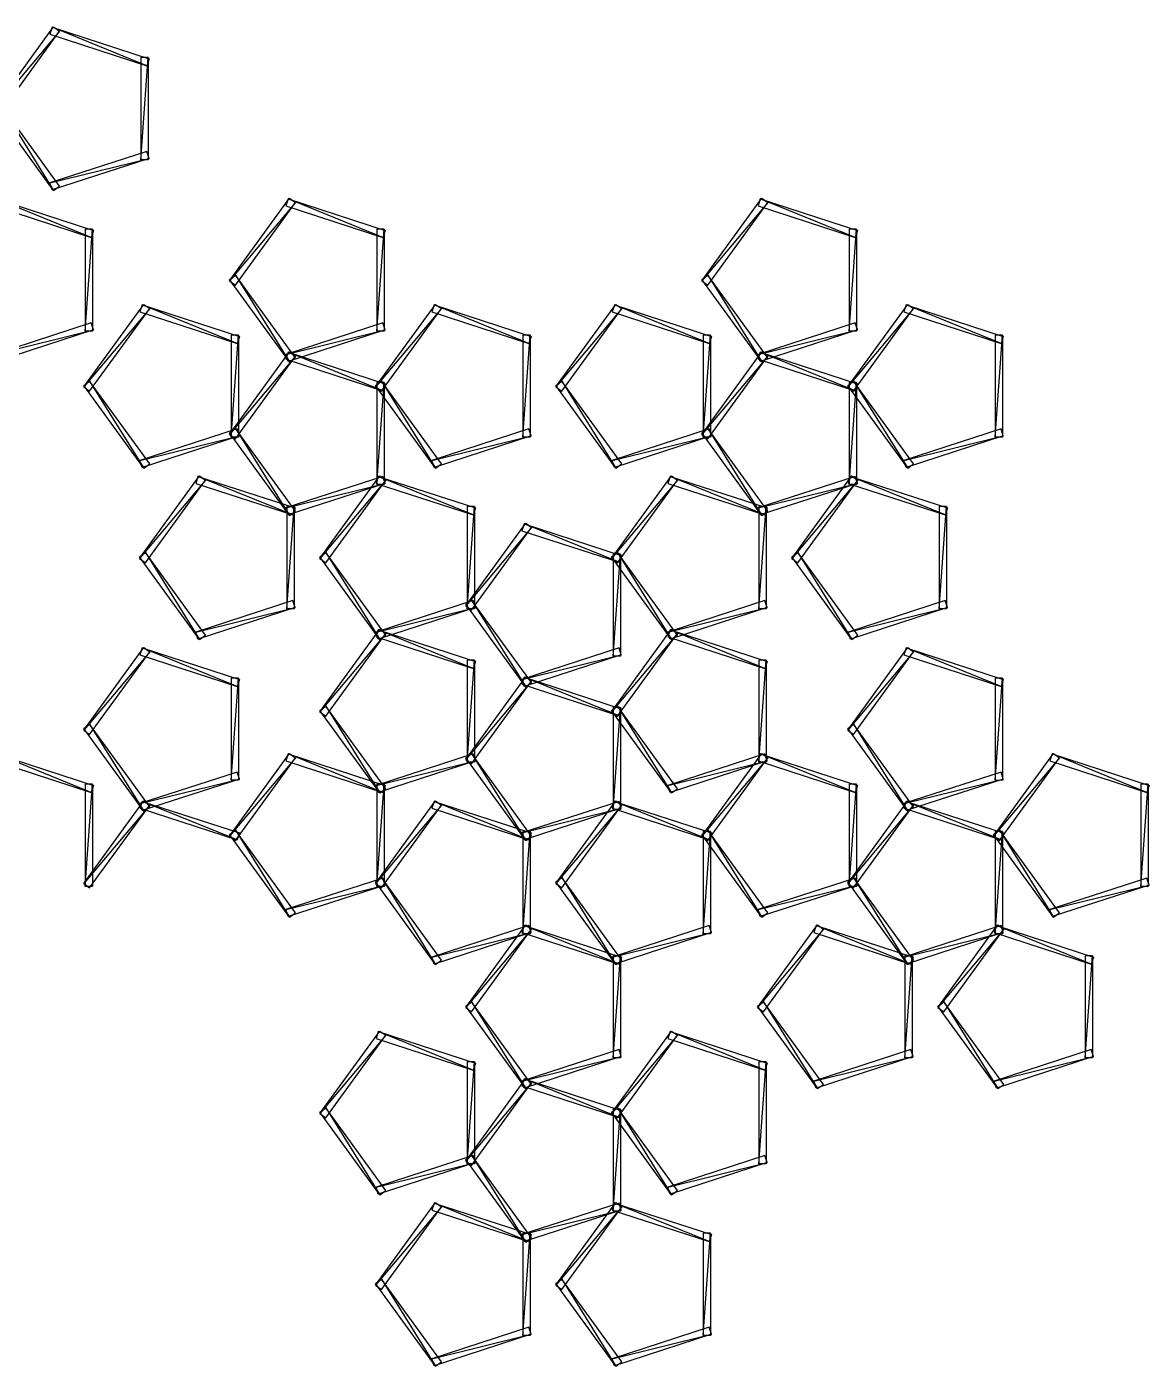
# Model space of a CAD drawing. Header units: metres. Extents: x 147 to 538, y 25 to 284.
# Drawn here: x 385 to 538.4, y 25.1 to 208.1 of the extents above; entities that cross this region are included whole.
import ezdxf

# ---------------------------------------------------------------- set-up
doc = ezdxf.new("R2010")
doc.units = ezdxf.units.M

msp = doc.modelspace()

# ---------------------------------------------------------------- linework, layer by layer
for points in [[(389.49194, 207.56021), (380.47745, 196.85411), (388.68292, 208.148), (388.683, 208.1481, 0.0001)], [(380.47745, 196.85411), (381.28647, 196.26633), (389.49194, 207.56021), (389.49203, 207.56032, 0.0001)], [(388.47253, 208.07962), (388.1635, 207.12857), (401.44028, 202.81468), (401.44037, 202.81479, 0.0001)], [(401.44028, 202.81468), (388.47253, 208.07962), (401.7493, 203.76575), (401.7494, 203.76585, 0.0001)], [(401.61926, 203.94472), (400.61926, 203.94472), (400.61926, 189.98471), (400.61935, 189.98482, 0.0001)], [(400.61926, 189.98471), (401.61926, 203.94472), (401.61926, 189.98471), (401.61935, 189.98482, 0.0001)], [(381.28647, 197.66312), (388.68292, 185.78145), (380.47745, 197.07533), (380.47754, 197.07544, 0.0001)], [(388.68292, 185.78145), (389.49194, 186.36923), (381.28647, 197.66312), (381.28656, 197.66322, 0.0001)], [(401.7493, 190.1637), (401.44028, 191.11475), (388.1635, 186.80087), (388.1636, 186.80098, 0.0001)], [(388.1635, 186.80087), (401.7493, 190.1637), (388.47253, 185.84981), (388.47263, 185.84991, 0.0001)], [(380.85483, 184.63475), (380.5458, 183.6837), (393.82257, 179.36981), (393.82266, 179.36992, 0.0001)], [(393.82257, 179.36981), (380.85483, 184.63475), (394.1316, 180.32088), (394.13168, 180.32098, 0.0001)], [(421.76108, 184.1153), (412.74658, 173.4092), (420.95206, 184.70308), (420.95215, 184.70319, 0.0001)], [(412.74658, 173.4092), (413.5556, 172.82141), (421.76108, 184.1153), (421.76117, 184.1154, 0.0001)], [(420.74167, 184.6347), (420.43265, 183.68365), (433.7094, 179.36977), (433.7095, 179.36987, 0.0001)], [(433.7094, 179.36977), (420.74167, 184.6347), (434.01843, 180.32083), (434.01852, 180.32094, 0.0001)], [(486.29935, 184.11526), (477.28485, 173.40916), (485.49033, 184.70305), (485.49042, 184.70316, 0.0001)], [(477.28485, 173.40916), (478.09387, 172.82138), (486.29935, 184.11526), (486.29944, 184.11537, 0.0001)], [(485.27994, 184.63467), (484.97092, 183.68362), (498.24768, 179.36974), (498.24777, 179.36984, 0.0001)], [(498.24768, 179.36974), (485.27994, 184.63467), (498.5567, 180.3208), (498.5568, 180.3209, 0.0001)], [(394.00156, 180.49985), (393.00156, 180.49985), (393.00156, 166.53984), (393.00165, 166.53995, 0.0001)], [(393.00156, 166.53984), (394.00156, 180.49985), (394.00156, 166.53984), (394.00165, 166.53995, 0.0001)], [(433.8884, 180.4998), (432.8884, 180.4998), (432.8884, 166.5398), (432.8885, 166.5399, 0.0001)], [(432.8884, 166.5398), (433.8884, 180.4998), (433.8884, 166.5398), (433.8885, 166.5399, 0.0001)], [(498.42667, 180.49977), (497.42667, 180.49977), (497.42667, 166.53976), (497.42676, 166.53987, 0.0001)], [(497.42667, 166.53976), (498.42667, 180.49977), (498.42667, 166.53976), (498.42676, 166.53987, 0.0001)], [(413.5556, 174.21822), (420.95206, 162.33655), (412.74658, 173.63043), (412.74667, 173.63054, 0.0001)], [(420.95206, 162.33655), (421.76108, 162.92433), (413.5556, 174.21822), (413.5557, 174.21832, 0.0001)], [(478.09387, 174.21819), (485.49033, 162.33652), (477.28485, 173.6304), (477.28494, 173.63051, 0.0001)], [(485.49033, 162.33652), (486.29935, 162.9243), (478.09387, 174.21819), (478.09396, 174.21829, 0.0001)], [(401.81766, 169.62558), (392.80316, 158.91948), (401.00864, 170.21336), (401.00873, 170.21347, 0.0001)], [(392.80316, 158.91948), (393.61218, 158.3317), (401.81766, 169.62558), (401.81775, 169.62569, 0.0001)], [(400.79825, 170.14499), (400.48923, 169.19394), (413.766, 164.88005), (413.76608, 164.88016, 0.0001)], [(413.766, 164.88005), (400.79825, 170.14499), (414.075, 165.83112), (414.0751, 165.83122, 0.0001)], [(441.7045, 169.62555), (432.69, 158.91945), (440.89548, 170.21333), (440.89557, 170.21344, 0.0001)], [(432.69, 158.91945), (433.49902, 158.33167), (441.7045, 169.62555), (441.7046, 169.62566, 0.0001)], [(440.6851, 170.14496), (440.37607, 169.19391), (453.65283, 164.88002), (453.65292, 164.88013, 0.0001)], [(453.65283, 164.88002), (440.6851, 170.14496), (453.96185, 165.83109), (453.96194, 165.83119, 0.0001)], [(466.35593, 169.62555), (457.34143, 158.91945), (465.5469, 170.21333), (465.547, 170.21344, 0.0001)], [(457.34143, 158.91945), (458.15045, 158.33167), (466.35593, 169.62555), (466.35602, 169.62566, 0.0001)], [(465.33652, 170.14496), (465.0275, 169.19391), (478.30426, 164.88002), (478.30435, 164.88013, 0.0001)], [(478.30426, 164.88002), (465.33652, 170.14496), (478.61328, 165.83109), (478.61337, 165.83119, 0.0001)], [(506.24277, 169.62552), (497.22827, 158.91942), (505.43375, 170.2133), (505.43384, 170.21341, 0.0001)], [(497.22827, 158.91942), (498.0373, 158.33163), (506.24277, 169.62552), (506.24286, 169.62563, 0.0001)], [(505.22336, 170.14493), (504.91434, 169.19388), (518.1911, 164.87999), (518.1912, 164.8801, 0.0001)], [(518.1911, 164.87999), (505.22336, 170.14493), (518.5001, 165.83105), (518.50024, 165.83116, 0.0001)], [(394.1316, 166.71883), (393.82257, 167.66988), (380.5458, 163.356), (380.5459, 163.35611, 0.0001)], [(380.5458, 163.356), (394.1316, 166.71883), (380.85483, 162.40494), (380.85492, 162.40504, 0.0001)], [(434.01843, 166.71878), (433.7094, 167.66983), (420.43265, 163.35596), (420.43274, 163.35606, 0.0001)], [(420.43265, 163.35596), (434.01843, 166.71878), (420.74167, 162.40489), (420.74176, 162.405, 0.0001)], [(498.5567, 166.71875), (498.24768, 167.6698), (484.97092, 163.35593), (484.971, 163.35603, 0.0001)], [(484.97092, 163.35593), (498.5567, 166.71875), (485.27994, 162.40486), (485.28003, 162.40497, 0.0001)], [(413.94498, 166.01009), (412.94498, 166.01009), (412.94498, 152.05008), (412.94507, 152.05019, 0.0001)], [(412.94498, 152.05008), (413.94498, 166.01009), (413.94498, 152.05008), (413.94507, 152.05019, 0.0001)], [(453.83182, 166.01006), (452.83182, 166.01006), (452.83182, 152.05005), (452.8319, 152.05016, 0.0001)], [(452.83182, 152.05005), (453.83182, 166.01006), (453.83182, 152.05005), (453.8319, 152.05016, 0.0001)], [(478.48325, 166.01006), (477.48325, 166.01006), (477.48325, 152.05005), (477.48334, 152.05016, 0.0001)], [(477.48325, 152.05005), (478.48325, 166.01006), (478.48325, 152.05005), (478.48334, 152.05016, 0.0001)], [(518.37006, 166.01003), (517.37006, 166.01003), (517.37006, 152.05002), (517.3702, 152.05013, 0.0001)], [(517.37006, 152.05002), (518.37006, 166.01003), (518.37006, 152.05002), (518.3702, 152.05013, 0.0001)], [(421.76108, 163.14557), (412.74658, 152.43947), (420.95206, 163.73335), (420.95215, 163.73346, 0.0001)], [(412.74658, 152.43947), (413.5556, 151.85168), (421.76108, 163.14557), (421.76117, 163.14568, 0.0001)], [(420.74167, 163.66496), (420.43265, 162.71391), (433.7094, 158.40002), (433.7095, 158.40013, 0.0001)], [(433.7094, 158.40002), (420.74167, 163.66496), (434.01843, 159.35109), (434.01852, 159.3512, 0.0001)], [(486.29935, 163.14554), (477.28485, 152.43944), (485.49033, 163.73332), (485.49042, 163.73343, 0.0001)], [(477.28485, 152.43944), (478.09387, 151.85165), (486.29935, 163.14554), (486.29944, 163.14565, 0.0001)], [(485.27994, 163.66493), (484.97092, 162.71388), (498.24768, 158.4), (498.24777, 158.4001, 0.0001)], [(498.24768, 158.4), (485.27994, 163.66493), (498.5567, 159.35106), (498.5568, 159.35117, 0.0001)], [(393.61218, 159.72849), (401.00864, 147.84682), (392.80316, 159.1407), (392.80325, 159.14081, 0.0001)], [(401.00864, 147.84682), (401.81766, 148.4346), (393.61218, 159.72849), (393.61227, 159.72859, 0.0001)], [(433.49902, 159.72845), (440.89548, 147.84679), (432.69, 159.14067), (432.6901, 159.14078, 0.0001)], [(433.8884, 159.53006), (432.8884, 159.53006), (432.8884, 145.57005), (432.8885, 145.57016, 0.0001)], [(432.8884, 145.57005), (433.8884, 159.53006), (433.8884, 145.57005), (433.8885, 145.57016, 0.0001)], [(440.89548, 147.84679), (441.7045, 148.43457), (433.49902, 159.72845), (433.4991, 159.72856, 0.0001)], [(458.15045, 159.72845), (465.5469, 147.84679), (457.34143, 159.14067), (457.34152, 159.14078, 0.0001)], [(465.5469, 147.84679), (466.35593, 148.43457), (458.15045, 159.72845), (458.15054, 159.72856, 0.0001)], [(498.03726, 159.72842), (505.43372, 147.84676), (497.22824, 159.14064), (497.22833, 159.14075, 0.0001)], [(498.42664, 159.53003), (497.42664, 159.53003), (497.42664, 145.57002), (497.42673, 145.57013, 0.0001)], [(497.42664, 145.57002), (498.42664, 159.53003), (498.42664, 145.57002), (498.42673, 145.57013, 0.0001)], [(505.43372, 147.84676), (506.24274, 148.43454), (498.03726, 159.72842), (498.03735, 159.72853, 0.0001)], [(414.075, 152.22906), (413.766, 153.18011), (400.48923, 148.86624), (400.48932, 148.86635, 0.0001)], [(400.48923, 148.86624), (414.075, 152.22906), (400.79825, 147.91518), (400.79834, 147.91528, 0.0001)], [(413.5556, 153.24847), (420.95206, 141.3668), (412.74658, 152.66069), (412.74667, 152.6608, 0.0001)], [(420.95206, 141.3668), (421.76108, 141.95459), (413.5556, 153.24847), (413.5557, 153.24858, 0.0001)], [(453.96185, 152.22903), (453.65283, 153.18008), (440.37607, 148.86621), (440.37616, 148.86632, 0.0001)], [(440.37607, 148.86621), (453.96185, 152.22903), (440.6851, 147.91515), (440.68518, 147.91525, 0.0001)], [(478.61328, 152.22903), (478.30426, 153.18008), (465.0275, 148.86621), (465.0276, 148.86632, 0.0001)], [(465.0275, 148.86621), (478.61328, 152.22903), (465.33652, 147.91515), (465.3366, 147.91525, 0.0001)], [(478.09387, 153.24844), (485.49033, 141.36678), (477.28485, 152.66066), (477.28494, 152.66077, 0.0001)], [(485.49033, 141.36678), (486.29935, 141.95456), (478.09387, 153.24844), (478.09396, 153.24855, 0.0001)], [(518.5001, 152.229), (518.1911, 153.18005), (504.9143, 148.86618), (504.9144, 148.86629, 0.0001)], [(504.9143, 148.86618), (518.5001, 152.229), (505.22333, 147.91512), (505.22342, 147.91522, 0.0001)], [(409.43536, 146.1807), (400.42087, 135.4746), (408.62634, 146.76848), (408.62643, 146.76859, 0.0001)], [(408.41595, 146.7001), (408.10693, 145.74905), (421.3837, 141.43517), (421.3838, 141.43527, 0.0001)], [(421.3837, 141.43517), (408.41595, 146.7001), (421.69272, 142.38623), (421.6928, 142.38634, 0.0001)], [(434.01843, 145.74905), (433.7094, 146.7001), (420.43265, 142.38623), (420.43274, 142.38634, 0.0001)], [(434.0868, 146.1807), (425.0723, 135.4746), (433.27777, 146.76848), (433.27786, 146.76859, 0.0001)], [(433.06738, 146.70009), (432.75836, 145.74904), (446.03513, 141.43515), (446.03522, 141.43526, 0.0001)], [(446.03513, 141.43515), (433.06738, 146.70009), (446.34415, 142.38622), (446.34424, 142.38632, 0.0001)], [(473.97363, 146.18065), (464.95914, 135.47455), (473.1646, 146.76843), (473.1647, 146.76854, 0.0001)], [(472.95422, 146.70007), (472.6452, 145.74902), (485.92197, 141.43513), (485.92206, 141.43524, 0.0001)], [(485.92197, 141.43513), (472.95422, 146.70007), (486.231, 142.3862), (486.23108, 142.3863, 0.0001)], [(498.55667, 145.749), (498.24765, 146.70004), (484.9709, 142.38617), (484.97098, 142.38628, 0.0001)], [(498.62503, 146.18063), (489.61053, 135.47453), (497.816, 146.76842), (497.8161, 146.76852, 0.0001)], [(497.60562, 146.70006), (497.2966, 145.74901), (510.57336, 141.43512), (510.57346, 141.43523, 0.0001)], [(510.57336, 141.43512), (497.60562, 146.70006), (510.8824, 142.38618), (510.88248, 142.38629, 0.0001)], [(400.42087, 135.4746), (401.2299, 134.88681), (409.43536, 146.1807), (409.43546, 146.1808, 0.0001)], [(420.43265, 142.38623), (434.01843, 145.74905), (420.74167, 141.43517), (420.74176, 141.43527, 0.0001)], [(425.0723, 135.4746), (425.88132, 134.88681), (434.0868, 146.1807), (434.08688, 146.1808, 0.0001)], [(464.95914, 135.47455), (465.76816, 134.88676), (473.97363, 146.18065), (473.97372, 146.18076, 0.0001)], [(484.9709, 142.38617), (498.55667, 145.749), (485.2799, 141.4351), (485.28, 141.43521, 0.0001)], [(489.61053, 135.47453), (490.41956, 134.88675), (498.62503, 146.18063), (498.62512, 146.18074, 0.0001)], [(421.56268, 142.5652), (420.56268, 142.5652), (420.56268, 128.6052), (420.56277, 128.6053, 0.0001)], [(420.56268, 128.6052), (421.56268, 142.5652), (421.56268, 128.6052), (421.56277, 128.6053, 0.0001)], [(446.2141, 142.56519), (445.2141, 142.56519), (445.2141, 128.60518), (445.2142, 128.60529, 0.0001)], [(445.2141, 128.60518), (446.2141, 142.56519), (446.2141, 128.60518), (446.2142, 128.60529, 0.0001)], [(486.10092, 142.56514), (485.10092, 142.56514), (485.10092, 128.60513), (485.101, 128.60524, 0.0001)], [(485.10092, 128.60513), (486.10092, 142.56514), (486.10092, 128.60513), (486.101, 128.60524, 0.0001)], [(510.75235, 142.56516), (509.75235, 142.56516), (509.75235, 128.60515), (509.75244, 128.60526, 0.0001)], [(509.75235, 128.60515), (510.75235, 142.56516), (510.75235, 128.60515), (510.75244, 128.60526, 0.0001)], [(454.0302, 139.70065), (445.01572, 128.99455), (453.2212, 140.28844), (453.22128, 140.28854, 0.0001)], [(445.01572, 128.99455), (445.82474, 128.40677), (454.0302, 139.70065), (454.0303, 139.70076, 0.0001)], [(453.0108, 140.22006), (452.70178, 139.26901), (465.97855, 134.95512), (465.97864, 134.95523, 0.0001)], [(465.97855, 134.95512), (453.0108, 140.22006), (466.28757, 135.90619), (466.28766, 135.9063, 0.0001)], [(401.2299, 136.2836), (408.62634, 124.401924), (400.42087, 135.69582), (400.42096, 135.69592, 0.0001)], [(408.62634, 124.401924), (409.43536, 124.98971), (401.2299, 136.2836), (401.22998, 136.2837, 0.0001)], [(425.88132, 136.2836), (433.27777, 124.401924), (425.0723, 135.69582), (425.0724, 135.69592, 0.0001)], [(433.27777, 124.401924), (434.0868, 124.98971), (425.88132, 136.2836), (425.8814, 136.2837, 0.0001)], [(465.76813, 136.28354), (473.16458, 124.40186), (464.9591, 135.69576), (464.9592, 135.69586, 0.0001)], [(466.1575, 136.08514), (465.1575, 136.08514), (465.1575, 122.12513), (465.1576, 122.12523, 0.0001)], [(465.1575, 122.12513), (466.1575, 136.08514), (466.1575, 122.12513), (466.1576, 122.12523, 0.0001)], [(473.16458, 124.40186), (473.9736, 124.98965), (465.76813, 136.28354), (465.76822, 136.28365, 0.0001)], [(490.41956, 136.28355), (497.816, 124.40188), (489.61053, 135.69577), (489.61063, 135.69588, 0.0001)], [(497.816, 124.40188), (498.62503, 124.98966), (490.41956, 136.28355), (490.41965, 136.28366, 0.0001)], [(421.69272, 128.78418), (421.3837, 129.73523), (408.10693, 125.42135), (408.10703, 125.42145, 0.0001)], [(408.10693, 125.42135), (421.69272, 128.78418), (408.41595, 124.47029), (408.41605, 124.47039, 0.0001)], [(446.34415, 128.78416), (446.03513, 129.73521), (432.75836, 125.42133), (432.75845, 125.42143, 0.0001)], [(432.75836, 125.42133), (446.34415, 128.78416), (433.06738, 124.470276), (433.06747, 124.470375, 0.0001)], [(445.82474, 129.80357), (453.2212, 117.9219), (445.01572, 129.21579), (445.0158, 129.2159, 0.0001)], [(453.2212, 117.9219), (454.0302, 118.50968), (445.82474, 129.80357), (445.82483, 129.80368, 0.0001)], [(486.23096, 128.78412), (485.92194, 129.73517), (472.64517, 125.42129), (472.64526, 125.42139, 0.0001)], [(472.64517, 125.42129), (486.23096, 128.78412), (472.9542, 124.47023), (472.95428, 124.47033, 0.0001)], [(510.8824, 128.78413), (510.57336, 129.73518), (497.2966, 125.4213), (497.2967, 125.4214, 0.0001)], [(497.2966, 125.4213), (510.8824, 128.78413), (497.60562, 124.470245), (497.6057, 124.470345, 0.0001)], [(434.0868, 125.210945), (425.0723, 114.50484), (433.27777, 125.79873), (433.27786, 125.79883, 0.0001)], [(425.0723, 114.50484), (425.88132, 113.91705), (434.0868, 125.210945), (434.08688, 125.211044, 0.0001)], [(433.06738, 125.73035), (432.75836, 124.77929), (446.03513, 120.46541), (446.03522, 120.46551, 0.0001)], [(446.03513, 120.46541), (433.06738, 125.73035), (446.34415, 121.416466), (446.34424, 121.416565, 0.0001)], [(473.9736, 125.21089), (464.9591, 114.50478), (473.16458, 125.798676), (473.16467, 125.798775, 0.0001)], [(464.9591, 114.50478), (465.76813, 113.917), (473.9736, 125.21089), (473.9737, 125.21099, 0.0001)], [(472.9542, 125.73031), (472.64517, 124.77925), (485.92194, 120.46537), (485.92203, 120.46547, 0.0001)], [(485.92194, 120.46537), (472.9542, 125.73031), (486.23096, 121.41643), (486.23105, 121.41653, 0.0001)], [(401.81766, 122.73582), (392.80316, 112.02971), (401.00864, 123.3236), (401.00873, 123.3237, 0.0001)], [(392.80316, 112.02971), (393.61218, 111.441925), (401.81766, 122.73582), (401.81775, 122.735916, 0.0001)], [(400.79825, 123.25523), (400.48923, 122.30418), (413.766, 117.990295), (413.76608, 117.990395, 0.0001)], [(413.766, 117.990295), (400.79825, 123.25523), (414.075, 118.94135), (414.0751, 118.94145, 0.0001)], [(466.28754, 122.30411), (465.97852, 123.255165), (452.70175, 118.941284), (452.70184, 118.94138, 0.0001)], [(506.24274, 122.735756), (497.22824, 112.02965), (505.43372, 123.32354), (505.4338, 123.32364, 0.0001)], [(497.22824, 112.02965), (498.03726, 111.441864), (506.24274, 122.735756), (506.24283, 122.735855, 0.0001)], [(505.22333, 123.25517), (504.9143, 122.304115), (518.19104, 117.990234), (518.19116, 117.99033, 0.0001)], [(518.19104, 117.990234), (505.22333, 123.25517), (518.50006, 118.94129), (518.5002, 118.94139, 0.0001)], [(446.2141, 121.59544), (445.2141, 121.59544), (445.2141, 107.63543), (445.2142, 107.63553, 0.0001)], [(445.2141, 107.63543), (446.2141, 121.59544), (446.2141, 107.63543), (446.2142, 107.63553, 0.0001)], [(452.70175, 118.941284), (466.28754, 122.30411), (453.01077, 117.99023), (453.01086, 117.990326, 0.0001)], [(486.10092, 121.59541), (485.10092, 121.59541), (485.10092, 107.6354), (485.101, 107.6355, 0.0001)], [(485.10092, 107.6354), (486.10092, 121.59541), (486.10092, 107.6354), (486.101, 107.6355, 0.0001)], [(413.94498, 119.12033), (412.94498, 119.12033), (412.94498, 105.16032), (412.94507, 105.160416, 0.0001)], [(412.94498, 105.16032), (413.94498, 119.12033), (413.94498, 105.16032), (413.94507, 105.160416, 0.0001)], [(454.0302, 118.73092), (445.01572, 108.02481), (453.2212, 119.3187), (453.22128, 119.3188, 0.0001)], [(453.01077, 119.2503), (452.70175, 118.29924), (465.97852, 113.98536), (465.9786, 113.98546, 0.0001)], [(465.97852, 113.98536), (453.01077, 119.2503), (466.28754, 114.93642), (466.28763, 114.936516, 0.0001)], [(518.37006, 119.12027), (517.37006, 119.12027), (517.37006, 105.160255), (517.3702, 105.160355, 0.0001)], [(517.37006, 105.160255), (518.37006, 119.12027), (518.37006, 105.160255), (518.3702, 105.160355, 0.0001)], [(445.01572, 108.02481), (445.82474, 107.43703), (454.0302, 118.73092), (454.0303, 118.73102, 0.0001)], [(425.88132, 115.31386), (433.27777, 103.43218), (425.0723, 114.726074), (425.0724, 114.72617, 0.0001)], [(433.27777, 103.43218), (434.0868, 104.019966), (425.88132, 115.31386), (425.8814, 115.31396, 0.0001)], [(465.76813, 115.31378), (473.16458, 103.432106), (464.9591, 114.726), (464.9592, 114.7261, 0.0001)], [(466.1575, 115.11538), (465.1575, 115.11538), (465.1575, 101.155365), (465.1576, 101.155464, 0.0001)], [(465.1575, 101.155365), (466.1575, 115.11538), (466.1575, 101.155365), (466.1576, 101.155464, 0.0001)], [(473.16458, 103.432106), (473.9736, 104.01989), (465.76813, 115.31378), (465.76822, 115.31388, 0.0001)], [(393.61218, 112.83873), (401.00864, 100.957054), (392.80316, 112.250946), (392.80325, 112.251045, 0.0001)], [(401.00864, 100.957054), (401.81766, 101.54484), (393.61218, 112.83873), (393.61227, 112.83883, 0.0001)], [(498.03726, 112.83867), (505.43372, 100.95699), (497.22824, 112.250885), (497.22833, 112.250984, 0.0001)], [(505.43372, 100.95699), (506.24274, 101.54478), (498.03726, 112.83867), (498.03735, 112.83877, 0.0001)], [(380.85483, 108.7655), (380.5458, 107.814445), (393.82257, 103.500565), (393.82266, 103.50066, 0.0001)], [(393.82257, 103.500565), (380.85483, 108.7655), (394.1316, 104.45162), (394.13168, 104.45172, 0.0001)], [(421.76108, 108.24608), (412.74658, 97.53997), (420.95206, 108.83386), (420.95215, 108.83396, 0.0001)], [(412.74658, 97.53997), (413.5556, 96.95219), (421.76108, 108.24608), (421.76117, 108.24618, 0.0001)], [(420.74167, 108.765495), (420.43265, 107.81444), (433.7094, 103.50056), (433.7095, 103.500656, 0.0001)], [(433.7094, 103.50056), (420.74167, 108.765495), (434.01843, 104.451614), (434.01852, 104.45171, 0.0001)], [(446.34415, 107.81443), (446.03513, 108.76549), (432.75836, 104.45161), (432.75845, 104.451706, 0.0001)], [(445.82474, 108.833855), (453.2212, 96.95218), (445.01572, 108.24607), (445.0158, 108.24617, 0.0001)], [(453.2212, 96.95218), (454.0302, 97.53996), (445.82474, 108.833855), (445.82483, 108.833954, 0.0001)], [(486.23096, 107.814354), (485.92194, 108.76541), (472.64517, 104.45153), (472.64526, 104.45163, 0.0001)], [(486.29932, 108.245995), (477.28482, 97.53989), (485.4903, 108.83378), (485.4904, 108.83388, 0.0001)], [(477.28482, 97.53989), (478.09384, 96.9521), (486.29932, 108.245995), (486.2994, 108.24609, 0.0001)], [(485.2799, 108.765434), (484.9709, 107.81438), (498.24765, 103.500496), (498.24774, 103.500595, 0.0001)], [(498.24765, 103.500496), (485.2799, 108.765434), (498.55667, 104.45155), (498.55676, 104.45165, 0.0001)], [(526.18616, 108.24602), (517.17163, 97.53991), (525.37714, 108.8338), (525.37726, 108.8339, 0.0001)], [(517.17163, 97.53991), (517.98065, 96.952126), (526.18616, 108.24602), (526.1863, 108.24612, 0.0001)], [(525.1667, 108.765434), (524.85767, 107.81438), (538.13446, 103.500496), (538.1346, 103.500595, 0.0001)], [(538.13446, 103.500496), (525.1667, 108.765434), (538.4435, 104.45155), (538.4436, 104.45165, 0.0001)], [(414.075, 105.339294), (413.766, 106.29035), (400.48923, 101.97647), (400.48932, 101.97657, 0.0001)], [(432.75836, 104.45161), (446.34415, 107.81443), (433.06738, 103.50055), (433.06747, 103.50065, 0.0001)], [(472.64517, 104.45153), (486.23096, 107.814354), (472.9542, 103.50047), (472.95428, 103.50057, 0.0001)], [(518.5001, 105.33923), (518.1911, 106.29029), (504.9143, 101.97641), (504.9144, 101.97651, 0.0001)], [(394.00156, 104.6306), (393.00156, 104.6306), (393.00156, 90.670586), (393.00165, 90.670685, 0.0001)], [(393.00156, 90.670586), (394.00156, 104.6306), (394.00156, 90.670586), (394.00165, 90.670685, 0.0001)], [(400.48923, 101.97647), (414.075, 105.339294), (400.79825, 101.02541), (400.79834, 101.02551, 0.0001)], [(433.8884, 104.63059), (432.8884, 104.63059), (432.8884, 90.67058), (432.8885, 90.67068, 0.0001)], [(432.8884, 90.67058), (433.8884, 104.63059), (433.8884, 90.67058), (433.8885, 90.67068, 0.0001)], [(498.42664, 104.63054), (497.42664, 104.63054), (497.42664, 90.670525), (497.42673, 90.67062, 0.0001)], [(497.42664, 90.670525), (498.42664, 104.63054), (498.42664, 90.670525), (498.42673, 90.67062, 0.0001)], [(504.9143, 101.97641), (518.5001, 105.33923), (505.22333, 101.02535), (505.22342, 101.02545, 0.0001)], [(538.3134, 104.63053), (537.3134, 104.63053), (537.3134, 90.67052), (537.31354, 90.670616, 0.0001)], [(537.3134, 90.67052), (538.3134, 104.63053), (538.3134, 90.67052), (538.31354, 90.670616, 0.0001)], [(401.81766, 101.766075), (392.80316, 91.05997), (401.00864, 102.35386), (401.00873, 102.35396, 0.0001)], [(392.80316, 91.05997), (393.61218, 90.47218), (401.81766, 101.766075), (401.81775, 101.766174, 0.0001)], [(400.79825, 102.28549), (400.48923, 101.334435), (413.766, 97.02055), (413.76608, 97.02065, 0.0001)], [(413.766, 97.02055), (400.79825, 102.28549), (414.075, 97.97161), (414.0751, 97.97171, 0.0001)], [(441.7045, 101.76607), (432.69, 91.05996), (440.89548, 102.35385), (440.89557, 102.35395, 0.0001)], [(432.69, 91.05996), (433.49902, 90.472176), (441.7045, 101.76607), (441.7046, 101.76617, 0.0001)], [(440.6851, 102.285484), (440.37607, 101.33443), (453.65283, 97.020546), (453.65292, 97.020645, 0.0001)], [(453.65283, 97.020546), (440.6851, 102.285484), (453.96185, 97.9716), (453.96194, 97.9717, 0.0001)], [(466.28754, 101.33433), (465.97852, 102.285385), (452.70175, 97.971504), (452.70184, 97.9716, 0.0001)], [(452.70175, 97.971504), (466.28754, 101.33433), (453.01077, 97.02045), (453.01086, 97.020546, 0.0001)], [(466.3559, 101.76597), (457.3414, 91.05986), (465.54688, 102.35375), (465.54697, 102.35385, 0.0001)], [(457.3414, 91.05986), (458.15042, 90.47208), (466.3559, 101.76597), (466.356, 101.76607, 0.0001)], [(465.3365, 102.2854), (465.02747, 101.33434), (478.30423, 97.02046), (478.30432, 97.02056, 0.0001)], [(478.30423, 97.02046), (465.3365, 102.2854), (478.61325, 97.97152), (478.61334, 97.97162, 0.0001)], [(506.24274, 101.766014), (497.22824, 91.059906), (505.43372, 102.3538), (505.4338, 102.3539, 0.0001)], [(497.22824, 91.059906), (498.03726, 90.47212), (506.24274, 101.766014), (506.24283, 101.76611, 0.0001)], [(505.22333, 102.28543), (504.9143, 101.33437), (518.19104, 97.02049), (518.19116, 97.02059, 0.0001)], [(518.19104, 97.02049), (505.22333, 102.28543), (518.50006, 97.97155), (518.5002, 97.97165, 0.0001)], [(413.55557, 98.34888), (420.95203, 86.4672), (412.74655, 97.76109), (412.74664, 97.76119, 0.0001)], [(420.95203, 86.4672), (421.76105, 87.054985), (413.55557, 98.34888), (413.55566, 98.348976, 0.0001)], [(453.8318, 98.15048), (452.8318, 98.15048), (452.8318, 84.19047), (452.83188, 84.19057, 0.0001)], [(452.8318, 84.19047), (453.8318, 98.15048), (453.8318, 84.19047), (453.83188, 84.19057, 0.0001)], [(478.09384, 98.34891), (485.4903, 86.46723), (477.28482, 97.76112), (477.2849, 97.76122, 0.0001)], [(478.48322, 98.1505), (477.48322, 98.1505), (477.48322, 84.19048), (477.4833, 84.19058, 0.0001)], [(477.48322, 84.19048), (478.48322, 98.1505), (478.48322, 84.19048), (478.4833, 84.19058, 0.0001)], [(485.4903, 86.46723), (486.29932, 87.055016), (478.09384, 98.34891), (478.09393, 98.34901, 0.0001)], [(517.98065, 98.34892), (525.37714, 86.46725), (517.17163, 97.76114), (517.17175, 97.76124, 0.0001)], [(518.37006, 98.15052), (517.37006, 98.15052), (517.37006, 84.190506), (517.3702, 84.190605, 0.0001)], [(517.37006, 84.190506), (518.37006, 98.15052), (518.37006, 84.190506), (518.3702, 84.190605, 0.0001)], [(525.37714, 86.46725), (526.18616, 87.05503), (517.98065, 98.34892), (517.9808, 98.34902, 0.0001)], [(434.0184, 90.84945), (433.70938, 91.80051), (420.43262, 87.486626), (420.4327, 87.486725, 0.0001)], [(433.499, 91.86887), (440.89545, 79.9872), (432.68997, 91.28109), (432.69006, 91.28119, 0.0001)], [(440.89545, 79.9872), (441.70447, 80.57498), (433.499, 91.86887), (433.49908, 91.86897, 0.0001)], [(458.15042, 91.86888), (465.54688, 79.987206), (457.3414, 91.2811), (457.3415, 91.2812, 0.0001)], [(465.54688, 79.987206), (466.3559, 80.57499), (458.15042, 91.86888), (458.1505, 91.86898, 0.0001)], [(498.55667, 90.84948), (498.24765, 91.80054), (484.9709, 87.48666), (484.97098, 87.486755, 0.0001)], [(498.03726, 91.868904), (505.43372, 79.98723), (497.22824, 91.28112), (497.22833, 91.28122, 0.0001)], [(505.43372, 79.98723), (506.24274, 80.57501), (498.03726, 91.868904), (498.03735, 91.869, 0.0001)], [(538.4435, 90.849495), (538.13446, 91.80055), (524.85767, 87.48667), (524.8578, 87.48677, 0.0001)], [(420.43262, 87.486626), (434.0184, 90.84945), (420.74164, 86.53557), (420.74173, 86.53567, 0.0001)], [(484.9709, 87.48666), (498.55667, 90.84948), (485.2799, 86.5356), (485.28, 86.5357, 0.0001)], [(524.85767, 87.48667), (538.4435, 90.849495), (525.1667, 86.535614), (525.1668, 86.53571, 0.0001)], [(453.96182, 84.369446), (453.6528, 85.3205), (440.37604, 81.00662), (440.37613, 81.00672, 0.0001)], [(440.37604, 81.00662), (453.96182, 84.369446), (440.68506, 80.055565), (440.68515, 80.055664, 0.0001)], [(454.03018, 84.801094), (445.0157, 74.094986), (453.22116, 85.38888), (453.22125, 85.38898, 0.0001)], [(445.0157, 74.094986), (445.8247, 73.5072), (454.03018, 84.801094), (454.03027, 84.80119, 0.0001)], [(453.01077, 85.32051), (452.70175, 84.36945), (465.97852, 80.05557), (465.9786, 80.05567, 0.0001)], [(465.97852, 80.05557), (453.01077, 85.32051), (466.28754, 81.00663), (466.28763, 81.00673, 0.0001)], [(478.61325, 84.36946), (478.30423, 85.32052), (465.02747, 81.00664), (465.02756, 81.00674, 0.0001)], [(465.02747, 81.00664), (478.61325, 84.36946), (465.3365, 80.05558), (465.33658, 80.05568, 0.0001)], [(493.91702, 84.80112), (484.90253, 74.09501), (493.108, 85.3889), (493.1081, 85.389, 0.0001)], [(484.90253, 74.09501), (485.71155, 73.507225), (493.91702, 84.80112), (493.9171, 84.801216, 0.0001)], [(492.8976, 85.32053), (492.5886, 84.36948), (505.86536, 80.055595), (505.86545, 80.055695, 0.0001)], [(505.86536, 80.055595), (492.8976, 85.32053), (506.17438, 81.00665), (506.17447, 81.00675, 0.0001)], [(518.5001, 84.36948), (518.1911, 85.32053), (504.9143, 81.00665), (504.9144, 81.00675, 0.0001)], [(504.9143, 81.00665), (518.5001, 84.36948), (505.22333, 80.055595), (505.22342, 80.055695, 0.0001)], [(518.5685, 84.80112), (509.55396, 74.09501), (517.75946, 85.3889), (517.7596, 85.389, 0.0001)], [(509.55396, 74.09501), (510.36298, 73.507225), (518.5685, 84.80112), (518.5686, 84.801216, 0.0001)], [(517.549, 85.32054), (517.24, 84.369484), (530.5168, 80.0556), (530.5169, 80.0557, 0.0001)], [(530.5168, 80.0556), (517.549, 85.32054), (530.8258, 81.00666), (530.8259, 81.00676, 0.0001)], [(466.1575, 81.185616), (465.1575, 81.185616), (465.1575, 67.2256), (465.1576, 67.2257, 0.0001)], [(465.1575, 67.2256), (466.1575, 81.185616), (466.1575, 67.2256), (466.1576, 67.2257, 0.0001)], [(506.04434, 81.18563), (505.04434, 81.18563), (505.04434, 67.22562), (505.04443, 67.225716, 0.0001)], [(505.04434, 67.22562), (506.04434, 81.18563), (506.04434, 67.22562), (506.04443, 67.225716, 0.0001)], [(530.69574, 81.18564), (529.69574, 81.18564), (529.69574, 67.225624), (529.69586, 67.22572, 0.0001)], [(529.69574, 67.225624), (530.69574, 81.18564), (530.69574, 67.225624), (530.69586, 67.22572, 0.0001)], [(445.8247, 74.90401), (453.22116, 63.02233), (445.0157, 74.31622), (445.01578, 74.31632, 0.0001)], [(453.22116, 63.02233), (454.03018, 63.61012), (445.8247, 74.90401), (445.8248, 74.904106, 0.0001)], [(485.71155, 74.90402), (493.108, 63.02235), (484.90253, 74.31624), (484.90262, 74.31634, 0.0001)], [(493.108, 63.02235), (493.91702, 63.610138), (485.71155, 74.90402), (485.71164, 74.90412, 0.0001)], [(510.36298, 74.90404), (517.75946, 63.022358), (509.55396, 74.316246), (509.55405, 74.316345, 0.0001)], [(517.75946, 63.022358), (518.5685, 63.610146), (510.36298, 74.90404), (510.36307, 74.90414, 0.0001)], [(434.08676, 70.311356), (425.07227, 59.605255), (433.27774, 70.89914), (433.27783, 70.89924, 0.0001)], [(425.07227, 59.605255), (425.8813, 59.017467), (434.08676, 70.311356), (434.08685, 70.311455, 0.0001)], [(433.06735, 70.83078), (432.75833, 69.87972), (446.0351, 65.56584), (446.0352, 65.56594, 0.0001)], [(446.0351, 65.56584), (433.06735, 70.83078), (446.34412, 66.5169), (446.3442, 66.517, 0.0001)], [(473.9736, 70.31136), (464.9591, 59.60526), (473.16458, 70.89915), (473.16467, 70.89925, 0.0001)], [(464.9591, 59.60526), (465.76813, 59.01747), (473.9736, 70.31136), (473.9737, 70.31146, 0.0001)], [(472.9542, 70.83078), (472.64517, 69.87972), (485.92194, 65.56584), (485.92203, 65.56594, 0.0001)], [(485.92194, 65.56584), (472.9542, 70.83078), (486.23096, 66.5169), (486.23105, 66.517, 0.0001)], [(466.28754, 67.40458), (465.97852, 68.35564), (452.70175, 64.041756), (452.70184, 64.041855, 0.0001)], [(506.17438, 67.404594), (505.86536, 68.35565), (492.5886, 64.04177), (492.58868, 64.04187, 0.0001)], [(530.8258, 67.4046), (530.5168, 68.35566), (517.24, 64.04178), (517.2401, 64.04188, 0.0001)], [(446.21408, 66.69588), (445.21408, 66.69588), (445.21408, 52.735863), (445.21417, 52.735962, 0.0001)], [(445.21408, 52.735863), (446.21408, 66.69588), (446.21408, 52.735863), (446.21417, 52.735962, 0.0001)], [(452.70175, 64.041756), (466.28754, 67.40458), (453.01077, 63.0907), (453.01086, 63.090797, 0.0001)], [(486.10092, 66.69588), (485.10092, 66.69588), (485.10092, 52.735863), (485.101, 52.735962, 0.0001)], [(485.10092, 52.735863), (486.10092, 66.69588), (486.10092, 52.735863), (486.101, 52.735962, 0.0001)], [(492.5886, 64.04177), (506.17438, 67.404594), (492.8976, 63.090714), (492.8977, 63.090813, 0.0001)], [(517.24, 64.04178), (530.8258, 67.4046), (517.549, 63.09072), (517.54913, 63.09082, 0.0001)], [(454.03018, 63.831352), (445.0157, 53.125248), (453.22116, 64.419136), (453.22125, 64.419235, 0.0001)], [(453.01077, 64.35078), (452.70175, 63.39972), (465.97852, 59.08584), (465.9786, 59.085938, 0.0001)], [(465.97852, 59.08584), (453.01077, 64.35078), (466.28754, 60.036896), (466.28763, 60.036995, 0.0001)], [(445.0157, 53.125248), (445.8247, 52.53746), (454.03018, 63.831352), (454.03027, 63.83145, 0.0001)], [(425.8813, 60.414272), (433.27774, 48.532597), (425.07227, 59.826485), (425.07236, 59.826584, 0.0001)], [(433.27774, 48.532597), (434.08676, 49.120384), (425.8813, 60.414272), (425.88138, 60.41437, 0.0001)], [(465.76813, 60.414272), (473.16458, 48.532597), (464.9591, 59.826485), (464.9592, 59.826584, 0.0001)], [(473.16458, 48.532597), (473.9736, 49.120384), (465.76813, 60.414272), (465.76822, 60.41437, 0.0001)], [(466.1575, 60.21587), (465.1575, 60.21587), (465.1575, 46.255856), (465.1576, 46.255955, 0.0001)], [(465.1575, 46.255856), (466.1575, 60.21587), (466.1575, 46.255856), (466.1576, 46.255955, 0.0001)], [(446.34412, 52.914845), (446.0351, 53.865902), (432.75833, 49.552017), (432.75842, 49.552116, 0.0001)], [(445.8247, 53.934265), (453.22116, 42.05259), (445.0157, 53.34648), (445.01578, 53.34658, 0.0001)], [(453.22116, 42.05259), (454.03018, 42.640377), (445.8247, 53.934265), (445.8248, 53.934364, 0.0001)], [(486.23096, 52.914845), (485.92194, 53.865902), (472.64517, 49.552017), (472.64526, 49.552116, 0.0001)], [(432.75833, 49.552017), (446.34412, 52.914845), (433.06735, 48.60096), (433.06744, 48.60106, 0.0001)], [(472.64517, 49.552017), (486.23096, 52.914845), (472.9542, 48.60096), (472.95428, 48.60106, 0.0001)], [(441.70447, 46.86647), (432.68997, 36.16037), (440.89545, 47.454258), (440.89554, 47.454357, 0.0001)], [(432.68997, 36.16037), (433.499, 35.572582), (441.70447, 46.86647), (441.70456, 46.86657, 0.0001)], [(440.68506, 47.385895), (440.37604, 46.434837), (453.6528, 42.120953), (453.6529, 42.12105, 0.0001)], [(453.6528, 42.120953), (440.68506, 47.385895), (453.96182, 43.07201), (453.9619, 43.07211, 0.0001)], [(466.28754, 46.434837), (465.97852, 47.385895), (452.70175, 43.07201), (452.70184, 43.07211, 0.0001)], [(452.70175, 43.07201), (466.28754, 46.434837), (453.01077, 42.120953), (453.01086, 42.12105, 0.0001)], [(466.3559, 46.86647), (457.3414, 36.16037), (465.54688, 47.454258), (465.54697, 47.454357, 0.0001)], [(457.3414, 36.16037), (458.15042, 35.572582), (466.3559, 46.86647), (466.356, 46.86657, 0.0001)], [(465.3365, 47.385895), (465.02747, 46.434837), (478.30423, 42.120956), (478.30432, 42.121056, 0.0001)], [(478.30423, 42.120956), (465.3365, 47.385895), (478.61325, 43.072014), (478.61334, 43.072113, 0.0001)], [(453.8318, 43.25099), (452.8318, 43.25099), (452.8318, 29.290977), (452.83188, 29.291077, 0.0001)], [(452.8318, 29.290977), (453.8318, 43.25099), (453.8318, 29.290977), (453.83188, 29.291077, 0.0001)], [(478.48322, 43.25099), (477.48322, 43.25099), (477.48322, 29.290977), (477.4833, 29.291077, 0.0001)], [(477.48322, 29.290977), (478.48322, 43.25099), (478.48322, 29.290977), (478.4833, 29.291077, 0.0001)], [(433.499, 36.969387), (440.89545, 25.087711), (432.68997, 36.3816), (432.69006, 36.3817, 0.0001)], [(440.89545, 25.087711), (441.70447, 25.675497), (433.499, 36.969387), (433.49908, 36.969486, 0.0001)], [(458.15042, 36.969387), (465.54688, 25.087711), (457.3414, 36.3816), (457.3415, 36.3817, 0.0001)], [(465.54688, 25.087711), (466.3559, 25.675497), (458.15042, 36.969387), (458.1505, 36.969486, 0.0001)], [(453.96182, 29.469957), (453.6528, 30.421015), (440.37604, 26.107132), (440.37613, 26.107231, 0.0001)], [(440.37604, 26.107132), (453.96182, 29.469957), (440.68506, 25.156075), (440.68515, 25.156174, 0.0001)], [(478.61325, 29.469957), (478.30423, 30.421015), (465.02747, 26.107132), (465.02756, 26.107231, 0.0001)], [(465.02747, 26.107132), (478.61325, 29.469957), (465.3365, 25.156075), (465.33658, 25.156174, 0.0001)]]:
    msp.add_3dface(points)

doc.saveas('drawing.dxf')
